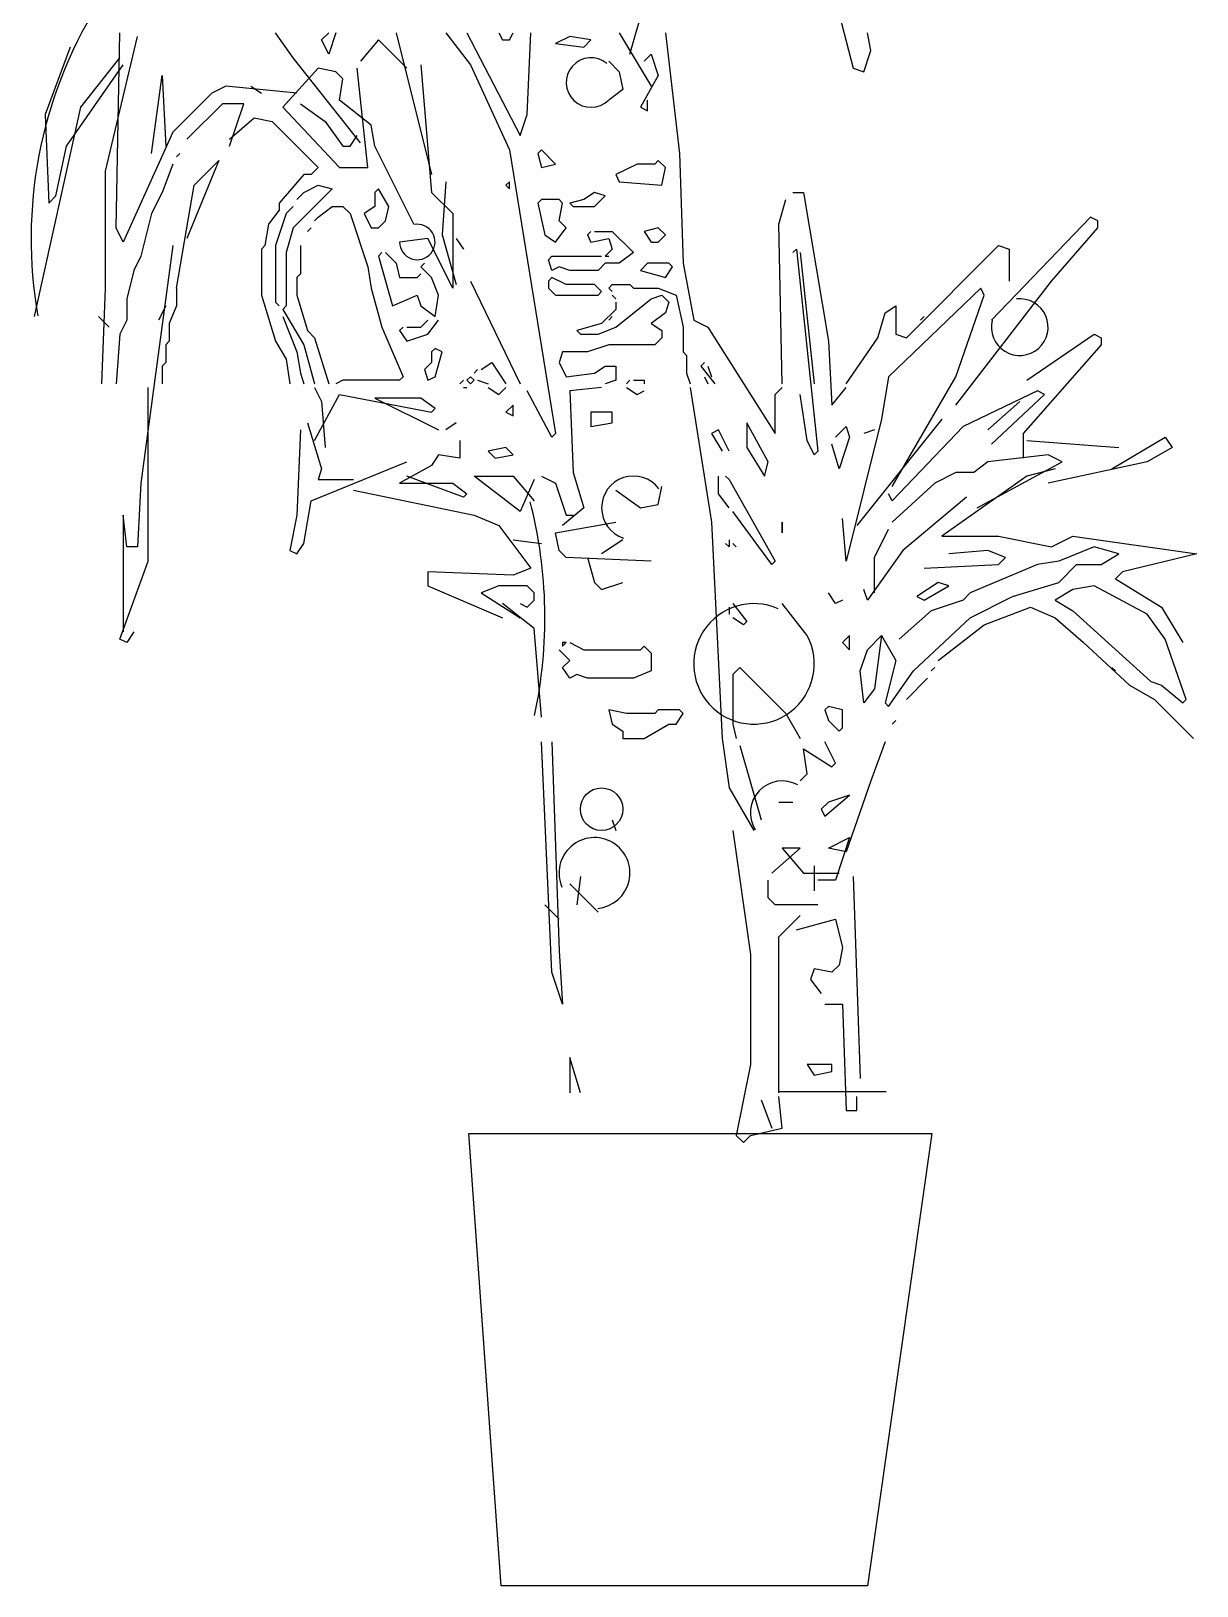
# Model space of a CAD drawing. Header units: millimetres. Extents: x 12377 to 30673, y 89761 to 101952.
# Drawn here: x 14176 to 14695, y 99788 to 100480 of the extents above; entities that cross this region are included whole.
import ezdxf

# ---------------------------------------------------------------- set-up
doc = ezdxf.new("R2010")
doc.units = ezdxf.units.MM

# ---------------------------------------------------------------- blocks, each defined once
blk = doc.blocks.new('A$C07B1217D')
for p, q in [((356.45, 760.34), (378.53, 675.17)), ((279.17, 681.48), (285.48, 703.56)), ((45.74, 629.43), (59.93, 689.37)), ((50.47, 604.2), (52.05, 690.95)), ((129.33, 679.9), (121.45, 690.95)), ((141.95, 687.79), (145.1, 690.95)), ((145.1, 681.48), (141.95, 687.79)), ((148.26, 690.95), (145.1, 681.48)), ((167.18, 687.79), (159.3, 678.33)), ((179.8, 675.17), (167.18, 687.79)), ((175.07, 690.95), (190.84, 627.86)), ((197.15, 690.95), (208.19, 676.75)), ((206.61, 690.95), (230.27, 645.21)), ((220.81, 690.95), (222.39, 687.79)), ((222.39, 687.79), (225.54, 687.79)), ((225.54, 687.79), (227.12, 690.95)), ((233.43, 654.67), (235, 690.95)), ((252.35, 689.37), (246.04, 686.21)), ((246.04, 686.21), (258.66, 684.64)), ((261.82, 687.79), (252.35, 689.37)), ((258.66, 684.64), (261.82, 687.79)), ((274.43, 690.95), (288.63, 667.29)), ((294.94, 690.95), (301.25, 637.32)), ((386.42, 683.06), (384.84, 690.95)), ((29.97, 684.64), (18.93, 654.67)), ((34.7, 657.82), (52.05, 679.9)), ((159.3, 642.05), (129.33, 679.9)), ((269.7, 678.33), (274.43, 673.6)), ((285.48, 678.33), (288.63, 681.48)), ((288.63, 681.48), (291.78, 672.02)), ((383.26, 673.6), (386.42, 683.06)), ((28.39, 640.47), (53.63, 676.75)), ((66.24, 637.32), (70.97, 672.02)), ((70.97, 672.02), (72.55, 640.47)), ((140.37, 675.17), (124.6, 657.82)), ((148.26, 673.6), (140.37, 675.17)), ((151.41, 670.44), (148.26, 673.6)), ((162.45, 631.01), (157.72, 675.17)), ((186.11, 676.75), (190.84, 619.97)), ((208.19, 676.75), (225.54, 638.9)), ((274.43, 673.6), (276.01, 665.71)), ((291.78, 672.02), (283.9, 657.82)), ((378.53, 675.17), (383.26, 673.6)), ((93.06, 664.13), (75.71, 646.78)), ((99.36, 667.29), (93.06, 664.13)), ((130.91, 664.13), (99.36, 667.29)), ((110.4, 667.29), (115.14, 664.13)), ((149.83, 660.98), (151.41, 670.44)), ((276.01, 665.71), (269.7, 660.98)), ((14.19, 564.77), (34.7, 657.82)), ((97.79, 659.4), (82.01, 643.63)), ((107.25, 659.4), (97.79, 659.4)), ((100.94, 640.47), (107.25, 659.4)), ((124.6, 657.82), (149.83, 631.01)), ((132.49, 659.4), (143.53, 651.51)), ((164.03, 649.94), (149.83, 660.98)), ((283.9, 657.82), (287.05, 656.25)), ((287.05, 656.25), (287.05, 660.98)), ((18.93, 654.67), (20.5, 615.24)), ((100.94, 643.63), (111.98, 653.09)), ((111.98, 653.09), (119.87, 651.51)), ((119.87, 651.51), (140.37, 631.01)), ((143.53, 651.51), (151.41, 640.47)), ((230.27, 645.21), (233.43, 654.67)), ((75.71, 646.78), (53.63, 597.89)), ((154.57, 640.47), (157.72, 645.21)), ((165.61, 640.47), (164.03, 649.94)), ((23.66, 618.39), (28.39, 640.47)), ((77.28, 635.74), (78.86, 637.32)), ((151.41, 640.47), (154.57, 640.47)), ((182.96, 605.78), (165.61, 640.47)), ((225.54, 638.9), (246.04, 512.72)), ((239.74, 638.9), (238.16, 637.32)), ((238.16, 637.32), (239.74, 631.01)), ((246.04, 632.59), (239.74, 638.9)), ((301.25, 637.32), (302.82, 588.43)), ((75.71, 632.59), (70.97, 619.97)), ((96.21, 634.17), (82.01, 599.47)), ((85.17, 623.12), (96.21, 634.17)), ((140.37, 631.01), (137.22, 627.86)), ((149.83, 631.01), (162.45, 631.01)), ((239.74, 631.01), (246.04, 632.59)), ((282.32, 632.59), (272.86, 627.86)), ((290.21, 632.59), (282.32, 632.59)), ((291.78, 634.17), (290.21, 632.59)), ((294.94, 631.01), (291.78, 634.17)), ((293.36, 623.12), (294.94, 631.01)), ((45.74, 577.39), (45.74, 629.43)), ((83.59, 613.66), (85.17, 623.12)), ((134.06, 627.86), (123.02, 615.24)), ((137.22, 627.86), (134.06, 627.86)), ((134.06, 619.97), (140.37, 623.12)), ((140.37, 623.12), (146.68, 621.55)), ((197.15, 624.7), (195.57, 601.04)), ((225.54, 624.7), (223.96, 623.12)), ((223.96, 623.12), (225.54, 621.55)), ((225.54, 621.55), (225.54, 624.7)), ((272.86, 627.86), (274.43, 624.7)), ((274.43, 624.7), (293.36, 623.12)), ((20.5, 615.24), (23.66, 618.39)), ((70.97, 619.97), (66.24, 610.51)), ((146.68, 621.55), (129.33, 604.2)), ((130.91, 616.82), (134.06, 619.97)), ((167.18, 621.55), (165.61, 619.97)), ((165.61, 619.97), (165.61, 613.66)), ((171.92, 613.66), (167.18, 621.55)), ((190.84, 619.97), (200.31, 610.51)), ((239.74, 616.82), (238.16, 615.24)), ((247.62, 616.82), (239.74, 616.82)), ((249.2, 615.24), (247.62, 616.82)), ((258.66, 616.82), (252.35, 615.24)), ((263.39, 619.97), (258.66, 616.82)), ((268.13, 618.39), (263.39, 619.97)), ((263.39, 613.66), (268.13, 618.39)), ((345.41, 605.78), (348.56, 616.82)), ((351.72, 619.97), (356.45, 619.97)), ((356.45, 619.97), (367.49, 553.73)), ((66.24, 610.51), (61.51, 591.58)), ((77.28, 577.39), (83.59, 613.66)), ((123.02, 612.08), (118.29, 605.78)), ((126.18, 610.51), (121.45, 596.31)), ((123.02, 615.24), (123.02, 612.08)), ((126.18, 610.51), (129.33, 613.66)), ((138.79, 607.35), (140.37, 608.93)), ((140.37, 608.93), (146.68, 613.66)), ((146.68, 613.66), (151.41, 613.66)), ((151.41, 613.66), (154.57, 610.51)), ((154.57, 610.51), (162.45, 586.85)), ((165.61, 613.66), (160.88, 610.51)), ((160.88, 610.51), (164.03, 604.2)), ((170.34, 607.35), (171.92, 613.66)), ((200.31, 610.51), (200.31, 577.39)), ((238.16, 615.24), (241.31, 601.04)), ((247.62, 607.35), (249.2, 615.24)), ((252.35, 615.24), (253.93, 613.66)), ((253.93, 613.66), (263.39, 613.66)), ((484.2, 608.93), (440.04, 563.19)), ((487.36, 607.35), (484.2, 608.93)), ((53.63, 597.89), (50.47, 604.2)), ((118.29, 605.78), (116.71, 596.31)), ((129.33, 604.2), (126.18, 593.16)), ((135.64, 602.62), (137.22, 604.2)), ((164.03, 604.2), (167.18, 604.2)), ((167.18, 604.2), (170.34, 607.35)), ((246.04, 597.89), (250.78, 604.2)), ((250.78, 604.2), (247.62, 607.35)), ((260.24, 601.04), (261.82, 602.62)), ((261.82, 602.62), (260.24, 601.04)), ((263.39, 602.62), (271.28, 602.62)), ((271.28, 602.62), (280.74, 593.16)), ((291.78, 604.2), (285.48, 602.62)), ((285.48, 602.62), (288.63, 597.89)), ((294.94, 601.04), (291.78, 604.2)), ((346.99, 534.8), (345.41, 605.78)), ((466.85, 580.54), (487.36, 604.2)), ((487.36, 604.2), (487.36, 607.35)), ((75.71, 596.31), (61.51, 490.64)), ((116.71, 596.31), (115.14, 594.74)), ((121.45, 596.31), (121.45, 571.08)), ((132.49, 596.31), (132.49, 583.69)), ((189.27, 599.47), (176.65, 597.89)), ((200.31, 577.39), (189.27, 599.47)), ((195.57, 601.04), (201.88, 578.96)), ((201.88, 599.47), (205.04, 594.74)), ((241.31, 601.04), (246.04, 597.89)), ((260.24, 601.04), (261.82, 597.89)), ((261.82, 597.89), (269.7, 599.47)), ((269.7, 599.47), (271.28, 594.74)), ((288.63, 597.89), (291.78, 597.89)), ((291.78, 597.89), (294.94, 601.04)), ((402.19, 555.3), (443.2, 596.31)), ((443.2, 596.31), (447.93, 594.74)), ((61.51, 591.58), (58.36, 585.27)), ((115.14, 594.74), (115.14, 574.23)), ((126.18, 593.16), (126.18, 569.5)), ((167.18, 591.58), (168.76, 593.16)), ((168.76, 593.16), (167.18, 591.58)), ((167.18, 591.58), (173.49, 569.5)), ((170.34, 593.16), (175.07, 588.43)), ((175.07, 588.43), (176.65, 582.12)), ((186.11, 586.85), (187.69, 588.43)), ((242.89, 590), (244.47, 591.58)), ((244.47, 585.27), (242.89, 590)), ((244.47, 591.58), (266.55, 591.58)), ((268.13, 588.43), (264.97, 585.27)), ((271.28, 594.74), (268.13, 591.58)), ((268.13, 591.58), (269.7, 591.58)), ((274.43, 588.43), (268.13, 588.43)), ((280.74, 593.16), (274.43, 588.43)), ((287.05, 588.43), (283.9, 585.27)), ((296.52, 588.43), (287.05, 588.43)), ((298.09, 586.85), (296.52, 588.43)), ((302.82, 588.43), (307.56, 563.19)), ((351.72, 593.16), (353.3, 594.74)), ((353.3, 594.74), (362.76, 504.83)), ((354.87, 593.16), (361.18, 534.8)), ((447.93, 594.74), (447.93, 580.54)), ((58.36, 585.27), (55.2, 572.65)), ((132.49, 583.69), (130.91, 582.12)), ((130.91, 582.12), (130.91, 574.23)), ((162.45, 586.85), (164.03, 577.39)), ((176.65, 582.12), (184.53, 582.12)), ((184.53, 582.12), (186.11, 583.69)), ((190.84, 582.12), (186.11, 586.85)), ((194, 574.23), (190.84, 582.12)), ((244.47, 582.12), (242.89, 580.54)), ((247.62, 586.85), (244.47, 585.27)), ((250.78, 578.96), (244.47, 582.12)), ((252.35, 585.27), (247.62, 586.85)), ((264.97, 585.27), (252.35, 585.27)), ((283.9, 585.27), (294.94, 582.12)), ((294.94, 582.12), (298.09, 586.85)), ((44.16, 534.8), (45.74, 577.39)), ((77.28, 577.39), (77.28, 569.5)), ((115.14, 574.23), (121.45, 553.73)), ((130.91, 574.23), (135.64, 558.46)), ((164.03, 577.39), (168.76, 560.04)), ((173.49, 569.5), (184.53, 574.23)), ((184.53, 574.23), (186.11, 569.5)), ((192.42, 564.77), (194, 574.23)), ((208.19, 580.54), (230.27, 534.8)), ((242.89, 580.54), (242.89, 577.39)), ((242.89, 577.39), (246.04, 574.23)), ((246.04, 574.23), (264.97, 574.23)), ((263.39, 578.96), (250.78, 578.96)), ((266.55, 575.81), (263.39, 578.96)), ((264.97, 574.23), (266.55, 575.81)), ((269.7, 577.39), (271.28, 578.96)), ((269.7, 577.39), (271.28, 575.81)), ((271.28, 575.81), (269.7, 577.39)), ((271.28, 578.96), (279.17, 578.96)), ((271.28, 574.23), (272.86, 572.65)), ((272.86, 572.65), (271.28, 574.23)), ((279.17, 578.96), (280.74, 577.39)), ((280.74, 577.39), (291.78, 577.39)), ((288.63, 572.65), (293.36, 574.23)), ((291.78, 577.39), (299.67, 574.23)), ((293.36, 574.23), (296.52, 571.08)), ((299.67, 574.23), (302.82, 560.04)), ((435.31, 577.39), (394.3, 537.96)), ((424.27, 525.34), (466.85, 580.54)), ((424.27, 537.96), (436.89, 574.23)), ((436.89, 574.23), (435.31, 577.39)), ((55.2, 572.65), (55.2, 563.19)), ((72.55, 569.5), (69.4, 563.19)), ((77.28, 569.5), (74.13, 561.61)), ((121.45, 571.08), (123.02, 569.5)), ((126.18, 569.5), (124.6, 567.92)), ((124.6, 567.92), (134.06, 552.15)), ((186.11, 569.5), (192.42, 564.77)), ((272.86, 567.92), (266.55, 561.61)), ((272.86, 560.04), (288.63, 572.65)), ((272.86, 571.08), (272.86, 567.92)), ((296.52, 571.08), (294.94, 566.35)), ((392.73, 566.35), (397.46, 569.5)), ((397.46, 569.5), (397.46, 556.88)), ((42.58, 564.77), (47.32, 560.04)), ((55.2, 563.19), (52.05, 556.88)), ((74.13, 561.61), (74.13, 553.73)), ((124.6, 564.77), (130.91, 549)), ((186.11, 560.04), (189.27, 563.19)), ((189.27, 556.88), (194, 563.19)), ((266.55, 561.61), (255.51, 558.46)), ((269.7, 563.19), (271.28, 564.77)), ((271.28, 564.77), (269.7, 563.19)), ((294.94, 566.35), (288.63, 561.61)), ((288.63, 561.61), (293.36, 558.46)), ((307.56, 563.19), (313.86, 560.04)), ((389.57, 555.3), (392.73, 566.35)), ((408.5, 563.19), (410.07, 564.77)), ((52.05, 556.88), (50.47, 534.8)), ((74.13, 553.73), (72.55, 552.15)), ((121.45, 553.73), (126.18, 545.84)), ((135.64, 558.46), (138.79, 555.3)), ((138.79, 555.3), (145.1, 534.8)), ((168.76, 560.04), (178.22, 537.96)), ((176.65, 558.46), (178.22, 560.04)), ((178.22, 560.04), (176.65, 558.46)), ((176.65, 558.46), (179.8, 553.73)), ((179.8, 560.04), (186.11, 560.04)), ((179.8, 553.73), (189.27, 556.88)), ((255.51, 558.46), (257.09, 556.88)), ((257.09, 556.88), (264.97, 556.88)), ((264.97, 556.88), (272.86, 560.04)), ((293.36, 555.3), (290.21, 552.15)), ((293.36, 558.46), (293.36, 555.3)), ((302.82, 560.04), (302.82, 549)), ((313.86, 560.04), (343.83, 512.72)), ((367.49, 553.73), (369.07, 525.34)), ((375.38, 534.8), (389.57, 555.3)), ((397.46, 556.88), (402.19, 555.3)), ((455.81, 536.38), (485.78, 556.88)), ((485.78, 556.88), (488.94, 555.3)), ((488.94, 555.3), (488.94, 552.15)), ((72.55, 552.15), (72.55, 544.26)), ((130.91, 549), (132.49, 539.53)), ((134.06, 552.15), (138.79, 534.8)), ((192.42, 550.57), (190.84, 549)), ((190.84, 549), (190.84, 544.26)), ((195.57, 549), (192.42, 550.57)), ((192.42, 537.96), (195.57, 549)), ((249.2, 549), (247.62, 544.26)), ((260.24, 549), (249.2, 549)), ((269.7, 552.15), (260.24, 549)), ((290.21, 552.15), (269.7, 552.15)), ((302.82, 549), (304.4, 547.42)), ((304.4, 547.42), (304.4, 539.53)), ((488.94, 552.15), (454.24, 512.72)), ((72.55, 544.26), (70.97, 542.69)), ((70.97, 542.69), (70.97, 534.8)), ((126.18, 545.84), (127.75, 534.8)), ((190.84, 544.26), (187.69, 541.11)), ((187.69, 541.11), (189.27, 536.38)), ((209.77, 539.53), (211.35, 541.11)), ((211.35, 541.11), (209.77, 539.53)), ((212.92, 541.11), (217.66, 544.26)), ((217.66, 544.26), (223.96, 534.8)), ((247.62, 544.26), (250.78, 537.96)), ((263.39, 539.53), (268.13, 542.69)), ((268.13, 542.69), (272.86, 542.69)), ((272.86, 542.69), (272.86, 536.38)), ((310.71, 542.69), (312.29, 544.26)), ((312.29, 544.26), (310.71, 542.69)), ((310.71, 542.69), (317.02, 534.8)), ((313.86, 542.69), (315.44, 537.96)), ((64.67, 455.94), (64.67, 533.22)), ((132.49, 539.53), (134.06, 534.8)), ((138.79, 533.22), (141.95, 526.92)), ((151.41, 536.38), (148.26, 534.8)), ((176.65, 536.38), (151.41, 536.38)), ((178.22, 537.96), (176.65, 536.38)), ((189.27, 536.38), (192.42, 537.96)), ((203.46, 534.8), (205.04, 536.38)), ((205.04, 536.38), (203.46, 534.8)), ((205.04, 533.22), (206.61, 533.22)), ((208.19, 537.96), (206.61, 536.38)), ((206.61, 536.38), (208.19, 534.8)), ((209.77, 536.38), (208.19, 537.96)), ((208.19, 534.8), (209.77, 536.38)), ((211.35, 536.38), (216.08, 534.8)), ((216.08, 533.22), (220.81, 530.07)), ((220.81, 530.07), (223.96, 533.22)), ((250.78, 537.96), (263.39, 539.53)), ((266.55, 533.22), (252.35, 531.65)), ((272.86, 536.38), (268.13, 534.8)), ((277.59, 534.8), (279.17, 536.38)), ((279.17, 536.38), (277.59, 534.8)), ((277.59, 533.22), (282.32, 530.07)), ((280.74, 536.38), (285.48, 536.38)), ((285.48, 536.38), (285.48, 534.8)), ((304.4, 539.53), (305.98, 534.8)), ((305.98, 533.22), (315.44, 473.29)), ((312.29, 537.96), (313.86, 534.8)), ((343.83, 530.07), (346.99, 533.22)), ((369.07, 525.34), (375.38, 533.22)), ((394.3, 537.96), (391.15, 519.03)), ((395.88, 489.06), (424.27, 537.96)), ((138.79, 509.57), (149.83, 530.07)), ((141.95, 526.92), (143.53, 506.41)), ((149.83, 530.07), (190.84, 522.18)), ((186.11, 528.49), (165.61, 528.49)), ((165.61, 528.49), (194, 514.3)), ((192.42, 523.76), (186.11, 528.49)), ((244.47, 511.14), (233.43, 531.65)), ((252.35, 531.65), (253.93, 495.37)), ((282.32, 530.07), (285.48, 531.65)), ((343.83, 512.72), (343.83, 530.07)), ((358.03, 509.57), (354.87, 530.07)), ((460.55, 531.65), (427.42, 515.87)), ((452.66, 526.92), (438.46, 514.3)), ((440.04, 507.99), (463.7, 530.07)), ((463.7, 530.07), (460.55, 531.65)), ((190.84, 522.18), (192.42, 523.76)), ((227.12, 525.34), (223.96, 522.18)), ((223.96, 522.18), (227.12, 520.61)), ((227.12, 520.61), (227.12, 525.34)), ((271.28, 522.18), (261.82, 522.18)), ((261.82, 522.18), (261.82, 515.87)), ((271.28, 517.45), (271.28, 522.18)), ((391.15, 519.03), (375.38, 455.94)), ((417.96, 519.03), (380.11, 471.71)), ((132.49, 514.3), (130.91, 476.44)), ((135.64, 517.45), (141.95, 496.95)), ((201.88, 517.45), (197.15, 514.3)), ((246.04, 512.72), (244.47, 511.14)), ((261.82, 515.87), (271.28, 517.45)), ((318.6, 514.3), (315.44, 512.72)), ((315.44, 512.72), (320.17, 504.83)), ((323.33, 504.83), (318.6, 514.3)), ((331.21, 517.45), (331.21, 506.41)), ((340.68, 500.1), (331.21, 517.45)), ((370.64, 511.14), (375.38, 515.87)), ((375.38, 515.87), (376.95, 511.14)), ((387.99, 514.3), (383.26, 512.72)), ((427.42, 515.87), (395.88, 482.75)), ((454.24, 512.72), (454.24, 501.68)), ((203.46, 509.57), (203.46, 501.68)), ((223.96, 506.41), (216.08, 504.83)), ((227.12, 503.26), (223.96, 506.41)), ((331.21, 506.41), (339.1, 493.79)), ((361.18, 503.26), (358.03, 509.57)), ((372.22, 496.95), (369.07, 507.99)), ((376.95, 511.14), (372.22, 496.95)), ((455.81, 509.57), (496.82, 506.41)), ((493.67, 496.95), (517.33, 511.14)), ((520.48, 506.41), (509.44, 500.1)), ((517.33, 511.14), (520.48, 506.41)), ((137.22, 482.75), (179.8, 500.1)), ((190.84, 498.53), (176.65, 490.64)), ((194, 503.26), (190.84, 498.53)), ((203.46, 501.68), (194, 503.26)), ((216.08, 504.83), (219.23, 501.68)), ((219.23, 501.68), (227.12, 503.26)), ((339.1, 493.79), (340.68, 500.1)), ((362.76, 504.83), (361.18, 503.26)), ((438.46, 500.1), (432.16, 495.37)), ((433.73, 479.6), (471.59, 500.1)), ((465.28, 503.26), (438.46, 500.1)), ((471.59, 500.1), (465.28, 503.26)), ((509.44, 500.1), (465.28, 490.64)), ((141.95, 496.95), (140.37, 492.22)), ((140.37, 492.22), (156.14, 492.22)), ((205.04, 484.33), (179.8, 493.79)), ((230.27, 478.02), (209.77, 493.79)), ((209.77, 493.79), (227.12, 493.79)), ((227.12, 493.79), (236.58, 482.75)), ((236.58, 492.22), (230.27, 478.02)), ((239.74, 493.79), (246.04, 490.64)), ((253.93, 495.37), (258.66, 479.6)), ((318.6, 485.91), (318.6, 493.79)), ((321.75, 493.79), (323.33, 492.22)), ((323.33, 492.22), (343.83, 455.94)), ((424.27, 495.37), (414.81, 490.64)), ((455.81, 493.79), (417.96, 466.98)), ((432.16, 495.37), (424.27, 495.37)), ((468.43, 496.95), (455.81, 493.79)), ((61.51, 490.64), (59.93, 462.25)), ((156.14, 487.48), (209.77, 476.44)), ((176.65, 490.64), (200.31, 490.64)), ((200.31, 490.64), (206.61, 485.91)), ((206.61, 485.91), (205.04, 484.33)), ((246.04, 490.64), (250.78, 476.44)), ((272.86, 487.48), (283.9, 479.6)), ((291.78, 481.18), (293.36, 489.06)), ((323.33, 479.6), (318.6, 485.91)), ((395.88, 482.75), (394.3, 485.91)), ((414.81, 490.64), (395.88, 473.29)), ((429, 484.33), (400.61, 460.67)), ((134.06, 463.83), (137.22, 482.75)), ((258.66, 479.6), (249.2, 471.71)), ((283.9, 479.6), (291.78, 481.18)), ((342.25, 454.36), (324.91, 478.02)), ((55.2, 462.25), (53.63, 476.44)), ((53.63, 476.44), (53.63, 424.4)), ((130.91, 476.44), (127.75, 460.67)), ((209.77, 476.44), (220.81, 471.71)), ((220.81, 471.71), (235, 452.79)), ((246.04, 468.56), (272.86, 473.29)), ((250.78, 476.44), (253.93, 476.44)), ((315.44, 473.29), (320.17, 377.08)), ((346.99, 468.56), (346.99, 473.29)), ((346.99, 473.29), (346.99, 468.56)), ((375.38, 455.94), (373.8, 474.87)), ((130.91, 459.1), (134.06, 463.83)), ((227.12, 465.4), (239.74, 463.83)), ((247.62, 460.67), (246.04, 468.56)), ((276.01, 465.4), (266.55, 459.1)), ((323.33, 462.25), (321.75, 463.83)), ((323.33, 465.4), (323.33, 462.25)), ((324.91, 463.83), (326.48, 462.25)), ((387.99, 457.52), (394.3, 470.14)), ((417.96, 466.98), (443.2, 466.98)), ((443.2, 466.98), (466.85, 462.25)), ((466.85, 462.25), (476.32, 466.98)), ((476.32, 466.98), (531.52, 459.1)), ((59.93, 462.25), (55.2, 462.25)), ((127.75, 460.67), (130.91, 459.1)), ((250.78, 457.52), (247.62, 460.67)), ((288.63, 455.94), (250.78, 457.52)), ((260.24, 457.52), (263.39, 446.48)), ((400.61, 460.67), (384.84, 438.59)), ((387.99, 441.75), (387.99, 457.52)), ((438.46, 460.67), (421.12, 459.1)), ((446.35, 457.52), (438.46, 460.67)), ((443.2, 454.36), (446.35, 457.52)), ((485.78, 462.25), (470.01, 455.94)), ((496.82, 459.1), (485.78, 462.25)), ((488.94, 454.36), (496.82, 459.1)), ((531.52, 459.1), (498.4, 451.21)), ((52.05, 421.24), (64.67, 455.94)), ((189.27, 451.21), (189.27, 444.9)), ((227.12, 449.63), (189.27, 451.21)), ((235, 452.79), (227.12, 449.63)), ((343.83, 455.94), (342.25, 454.36)), ((410.07, 452.79), (443.2, 454.36)), ((460.55, 454.36), (430.58, 441.75)), ((470.01, 455.94), (460.55, 454.36)), ((470.01, 446.48), (477.89, 454.36)), ((477.89, 454.36), (488.94, 454.36)), ((498.4, 451.21), (495.24, 448.05)), ((189.27, 444.9), (222.39, 430.71)), ((220.81, 444.9), (212.92, 441.75)), ((233.43, 444.9), (220.81, 444.9)), ((236.58, 441.75), (233.43, 444.9)), ((263.39, 446.48), (266.55, 443.32)), ((266.55, 443.32), (276.01, 446.48)), ((384.84, 438.59), (383.26, 443.32)), ((416.38, 446.48), (406.92, 440.17)), ((410.07, 438.59), (421.12, 444.9)), ((421.12, 444.9), (416.38, 446.48)), ((449.51, 440.17), (470.01, 446.48)), ((476.32, 443.32), (468.43, 438.59)), ((485.78, 444.9), (476.32, 443.32)), ((509.44, 432.28), (485.78, 444.9)), ((495.24, 448.05), (515.75, 435.44)), ((212.92, 441.75), (230.27, 430.71)), ((236.58, 425.97), (222.39, 437.01)), ((230.27, 437.01), (233.43, 435.44)), ((233.43, 435.44), (236.58, 438.59)), ((236.58, 438.59), (236.58, 441.75)), ((324.91, 437.01), (331.21, 429.13)), ((358.03, 422.82), (346.99, 437.01)), ((370.64, 437.01), (367.49, 441.75)), ((373.8, 438.59), (370.64, 437.01)), ((406.92, 440.17), (410.07, 438.59)), ((427.42, 438.59), (413.23, 433.86)), ((430.58, 441.75), (427.42, 438.59)), ((430.58, 430.71), (449.51, 440.17)), ((468.43, 438.59), (476.32, 433.86)), ((323.33, 435.44), (323.33, 432.28)), ((329.64, 427.55), (324.91, 430.71)), ((331.21, 429.13), (329.64, 427.55)), ((413.23, 433.86), (399.03, 421.24)), ((405.34, 407.05), (430.58, 430.71)), ((436.89, 427.55), (457.39, 435.44)), ((457.39, 435.44), (468.43, 430.71)), ((468.43, 430.71), (481.05, 419.66)), ((476.32, 433.86), (511.02, 402.32)), ((517.33, 421.24), (509.44, 432.28)), ((515.75, 435.44), (525.21, 419.66)), ((58.36, 424.4), (55.2, 419.66)), ((239.74, 386.54), (236.58, 425.97)), ((376.95, 422.82), (373.8, 419.66)), ((376.95, 416.51), (376.95, 422.82)), ((384.84, 416.51), (391.15, 422.82)), ((391.15, 422.82), (387.99, 399.16)), ((391.15, 422.82), (397.46, 411.78)), ((416.38, 411.78), (436.89, 427.55)), ((55.2, 419.66), (52.05, 421.24)), ((252.35, 411.78), (247.62, 416.51)), ((249.2, 419.66), (249.2, 418.09)), ((249.2, 418.09), (250.78, 419.66)), ((250.78, 419.66), (249.2, 419.66)), ((252.35, 419.66), (258.66, 416.51)), ((258.66, 416.51), (283.9, 416.51)), ((283.9, 416.51), (285.48, 418.09)), ((285.48, 418.09), (288.63, 414.93)), ((373.8, 419.66), (376.95, 416.51)), ((381.68, 407.05), (384.84, 416.51)), ((481.05, 419.66), (501.55, 400.74)), ((526.79, 394.43), (517.33, 421.24)), ((249.2, 408.62), (252.35, 411.78)), ((252.35, 403.89), (249.2, 408.62)), ((288.63, 414.93), (288.63, 407.05)), ((324.91, 405.47), (328.06, 408.62)), ((328.06, 408.62), (348.56, 388.12)), ((397.46, 411.78), (392.73, 392.85)), ((413.23, 407.05), (414.81, 408.62)), ((493.67, 408.62), (495.24, 407.05)), ((495.24, 407.05), (493.67, 408.62)), ((255.51, 405.47), (252.35, 403.89)), ((260.24, 403.89), (255.51, 405.47)), ((280.74, 403.89), (260.24, 403.89)), ((288.63, 407.05), (280.74, 403.89)), ((324.91, 405.47), (324.91, 383.39)), ((383.26, 392.85), (381.68, 407.05)), ((394.3, 391.27), (405.34, 407.05)), ((402.19, 394.43), (411.65, 403.89)), ((511.02, 402.32), (515.75, 400.74)), ((387.99, 399.16), (383.26, 392.85)), ((501.55, 400.74), (512.59, 394.43)), ((512.59, 394.43), (529.94, 377.08)), ((515.75, 400.74), (525.21, 392.85)), ((525.21, 392.85), (526.79, 394.43)), ((269.7, 389.7), (271.28, 383.39)), ((277.59, 388.12), (269.7, 389.7)), ((290.21, 388.12), (277.59, 388.12)), ((291.78, 389.7), (290.21, 388.12)), ((301.25, 389.7), (291.78, 389.7)), ((299.67, 383.39), (302.82, 388.12)), ((302.82, 388.12), (301.25, 389.7)), ((348.56, 388.12), (354.87, 377.08)), ((367.49, 391.27), (365.91, 389.7)), ((365.91, 389.7), (367.49, 384.97)), ((373.8, 389.7), (367.49, 391.27)), ((373.8, 381.81), (373.8, 389.7)), ((392.73, 392.85), (394.3, 391.27)), ((271.28, 383.39), (276.01, 380.23)), ((285.48, 377.08), (296.52, 383.39)), ((296.52, 383.39), (299.67, 383.39)), ((324.91, 383.39), (326.48, 377.08)), ((367.49, 384.97), (372.22, 380.23)), ((372.22, 380.23), (373.8, 381.81)), ((395.88, 383.39), (397.46, 384.97)), ((244.47, 272.98), (239.74, 375.5)), ((244.47, 375.5), (247.62, 282.45)), ((276.01, 380.23), (276.01, 377.08)), ((276.01, 377.08), (285.48, 377.08)), ((320.17, 377.08), (323.33, 355)), ((328.06, 373.93), (337.52, 340.8)), ((370.64, 366.04), (365.91, 375.5)), ((392.73, 375.5), (386.42, 358.15)), ((356.45, 372.35), (369.07, 364.46)), ((358.03, 361.31), (356.45, 372.35)), ((354.87, 358.15), (358.03, 361.31)), ((369.07, 364.46), (370.64, 366.04)), ((323.33, 355), (334.37, 336.07)), ((386.42, 358.15), (375.38, 326.61)), ((345.41, 348.69), (351.72, 348.69)), ((367.49, 348.69), (364.34, 345.54)), ((365.91, 342.38), (376.95, 351.84)), ((376.95, 351.84), (367.49, 348.69)), ((271.28, 340.8), (272.86, 336.07)), ((364.34, 345.54), (365.91, 342.38)), ((324.91, 336.07), (332.79, 280.87)), ((367.49, 328.19), (376.95, 332.92)), ((376.95, 332.92), (370.64, 313.99)), ((342.25, 317.15), (354.87, 328.19)), ((346.99, 328.19), (356.45, 317.15)), ((354.87, 328.19), (346.99, 328.19)), ((375.38, 326.61), (367.49, 328.19)), ((361.18, 320.3), (361.18, 309.26)), ((252.35, 312.41), (264.97, 299.8)), ((257.09, 315.57), (255.51, 302.95)), ((340.68, 306.11), (340.68, 313.99)), ((356.45, 317.15), (372.22, 317.15)), ((370.64, 313.99), (362.76, 313.99)), ((378.53, 315.57), (381.68, 225.67)), ((343.83, 302.95), (340.68, 306.11)), ((241.31, 302.95), (247.62, 296.64)), ((362.76, 302.95), (343.83, 302.95)), ((345.41, 288.76), (354.87, 298.22)), ((353.3, 291.91), (370.64, 296.64)), ((370.64, 296.64), (373.8, 284.02)), ((345.41, 219.36), (345.41, 288.76)), ((373.8, 284.02), (372.22, 276.14)), ((247.62, 282.45), (249.2, 258.79)), ((332.79, 280.87), (332.79, 231.98)), ((249.2, 258.79), (244.47, 272.98)), ((361.18, 274.56), (359.6, 269.83)), ((359.6, 269.83), (364.34, 263.52)), ((369.07, 272.98), (361.18, 274.56)), ((372.22, 276.14), (369.07, 272.98)), ((365.91, 258.79), (373.8, 258.79)), ((373.8, 258.79), (375.38, 211.47)), ((257.09, 219.36), (252.35, 235.13)), ((252.35, 235.13), (252.35, 219.36)), ((332.79, 231.98), (326.48, 200.43)), ((369.07, 231.98), (358.03, 231.98)), ((358.03, 231.98), (361.18, 227.25)), ((361.18, 227.25), (369.07, 228.82)), ((369.07, 228.82), (369.07, 231.98)), ((337.52, 216.2), (342.25, 203.59)), ((345.14, 220.01), (393.15, 220.01)), ((346.99, 203.59), (345.41, 217.78)), ((380.11, 211.47), (380.11, 217.78)), ((375.38, 211.47), (380.11, 211.47)), ((207.5, 201.2), (413.6, 201.2)), ((221.88, 0), (207.5, 201.2)), ((332.79, 200.43), (346.99, 203.59)), ((413.6, 201.2), (384.84, 0)), ((326.48, 200.43), (329.64, 197.28)), ((329.64, 197.28), (332.79, 200.43)), ((384.84, 0), (221.88, 0))]:
    blk.add_line(p, q)
blk.add_circle((266.55, 345.54), 9.46)
for centre, radius, start, end in [((209.77, 599.47), 197.15, 148.33278, 190.06069), ((261.82, 668.86), 11.04, 50.19443, 315), ((184.53, 597.89), 7.89, 180, 101.30993), ((452.66, 560.04), 12.62, 165.96376, 96.34019), ((280.74, 479.6), 14.19, 36.8699, 251.56505), ((33.12, 430.71), 208.19, 347.93512, 14.34933), ((334.37, 410.2), 26.81, 66.37062, 28.07249), ((346.99, 343.96), 14.19, 60.9454, 212.00538), ((263.39, 317.15), 15.77, 275.19443, 203.19859)]:
    blk.add_arc(centre, radius, start, end)

msp = doc.modelspace()

# ---------------------------------------------------------------- block references
msp.add_blockref('A$C07B1217D', (14163.81, 99788.45))

doc.saveas('drawing.dxf')
